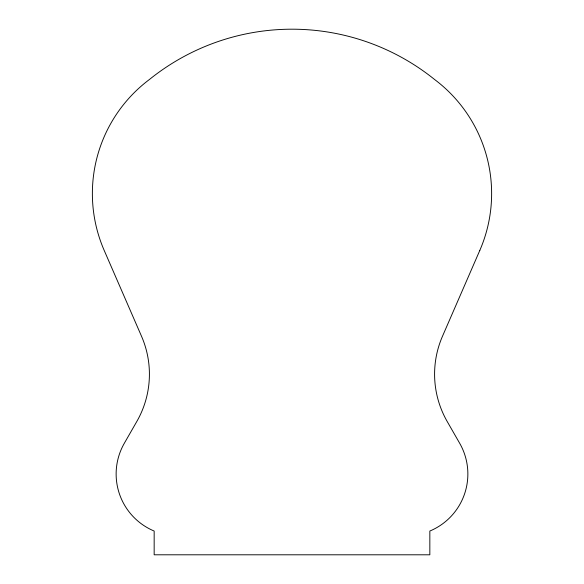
<?xml version="1.0" encoding="UTF-8"?>
<svg xmlns="http://www.w3.org/2000/svg" width="584" height="584" viewBox="0 0 584 584"><rect width="100%" height="100%" fill="white"/><g stroke="black" fill="none" stroke-linecap="round" stroke-linejoin="round"><path stroke-width="0.88" d="M479.8 250.427L442.468 336.289A95.061 95.061 0 0 0 447.176 421.458L459.681 443.278A61.787 61.787 0 0 1 429.839 531.038L429.839 554.8L154.161 554.8L154.161 531.038A61.787 61.787 0 0 1 124.319 443.278L136.824 421.458A95.061 95.061 0 0 0 141.532 336.289L104.2 250.427A142.591 142.591 0 0 1 149.409 79.504A227.227 227.227 0 0 1 434.591 79.504A142.591 142.591 0 0 1 479.8 250.427"/></g></svg>
